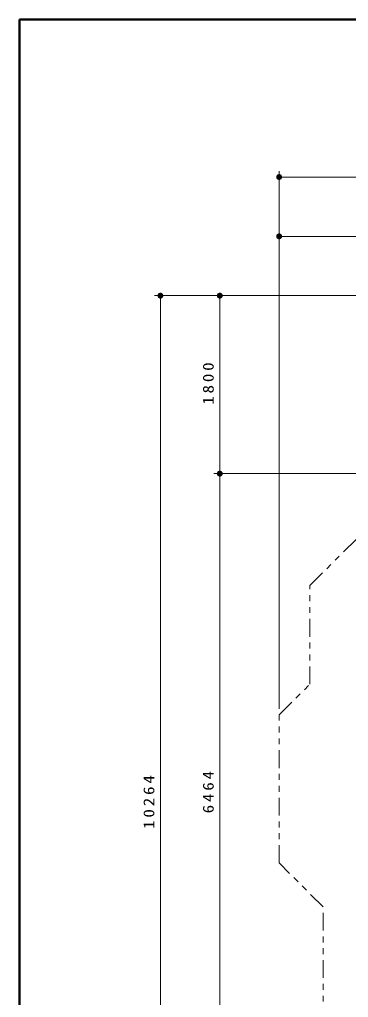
# Model space of a CAD drawing. Units: millimetres on the paper, scale 1:60. Extents: x -385 to 0, y -594 to 267.
# Drawn here: x -385 to -329.6, y 102.2 to 267 of the extents above; entities that cross this region are included whole.
import ezdxf

# ---------------------------------------------------------------- set-up
doc = ezdxf.new("R2010")
doc.units = ezdxf.units.MM
doc.linetypes.add('USER3', pattern=[8, 3, -1, 1, -1, 1, -1])
doc.layers.add('LY_1', color=140, linetype='Continuous', lineweight=50)
doc.styles.add('ＭＳ ゴシック', font='')
doc.styles.get('ＭＳ ゴシック').set_extended_font_data('MS Gothic')

# ---------------------------------------------------------------- blocks, each defined once
blk = doc.blocks.new('filled_dot')
at = {"color": 0, "linetype": 'Continuous', "lineweight": -2, "const_width": 1.25}
blk.add_lwpolyline([(-0.625, 0, 1), (0.625, 0, 1)], format="xyb", close=True, dxfattribs=at)

msp = doc.modelspace()

# ---------------------------------------------------------------- linework, layer by layer
at = {"layer": 'LY_1', "color": 7}
for p, q in [((0, 267), (-385, 267)), ((-385, 267), (-385, 0))]:
    msp.add_line(p, q, dxfattribs=at)
at = {"layer": 'LY_1', "color": 7, "lineweight": 13}
for p, q in [((-341.273, 150.8), (-341.273, 241.46)), ((-341.273, 240.46), (-152.733, 240.46)), ((-341.273, 150.8), (-341.273, 231.46)), ((-341.273, 230.46), (-311.273, 230.46)), ((-290.095, 220.46), (-362.273, 220.46)), ((-361.273, 49.4), (-361.273, 220.46)), ((-290.095, 220.46), (-352.273, 220.46)), ((-351.273, 190.46), (-351.273, 220.46)), ((-268.856, 190.46), (-352.273, 190.46)), ((-268.856, 190.46), (-352.273, 190.46)), ((-351.273, 82.734), (-351.273, 190.46))]:
    msp.add_line(p, q, dxfattribs=at)
at = {"layer": 'LY_1', "color": 7, "linetype": 'USER3', "lineweight": 13}
for p, q in [((-336.099, 171.608), (-287.247, 220.46)), ((-336.099, 154.974), (-336.099, 171.608)), ((-341.273, 149.8), (-336.099, 154.974)), ((-341.273, 124.837), (-341.273, 149.8)), ((-333.856, 117.42), (-341.273, 124.837)), ((-333.856, 73.458), (-333.856, 117.42))]:
    msp.add_line(p, q, dxfattribs=at)

# ---------------------------------------------------------------- block references
at = {"layer": 'LY_1', "color": 7, "lineweight": 13, "xscale": 0.4, "yscale": 0.4}
for p in [(-341.273, 240.46), (-341.273, 230.46)]:
    msp.add_blockref('filled_dot', p, dxfattribs=at)
for p, rotation in [((-361.273, 220.46), 270), ((-351.273, 220.46), 270), ((-351.273, 190.46), 270), ((-351.273, 190.46), 90)]:
    msp.add_blockref('filled_dot', p, dxfattribs=dict(at, rotation=rotation))

# ---------------------------------------------------------------- texts
at = {"layer": 'LY_1', "color": 7, "char_height": 1.833, "attachment_point": 8, "rotation": 90, "style": 'ＭＳ ゴシック'}
for s, insert in [('\\T1.33;\\W1.15;1800', (-352.273, 205.881)), ('\\T1.33;\\W1.15;6464', (-352.273, 137.013)), ('\\T1.33;\\W1.15;10264', (-362.273, 135.342))]:
    msp.add_mtext(s, dxfattribs=dict(at, insert=insert))

doc.saveas('drawing.dxf')
